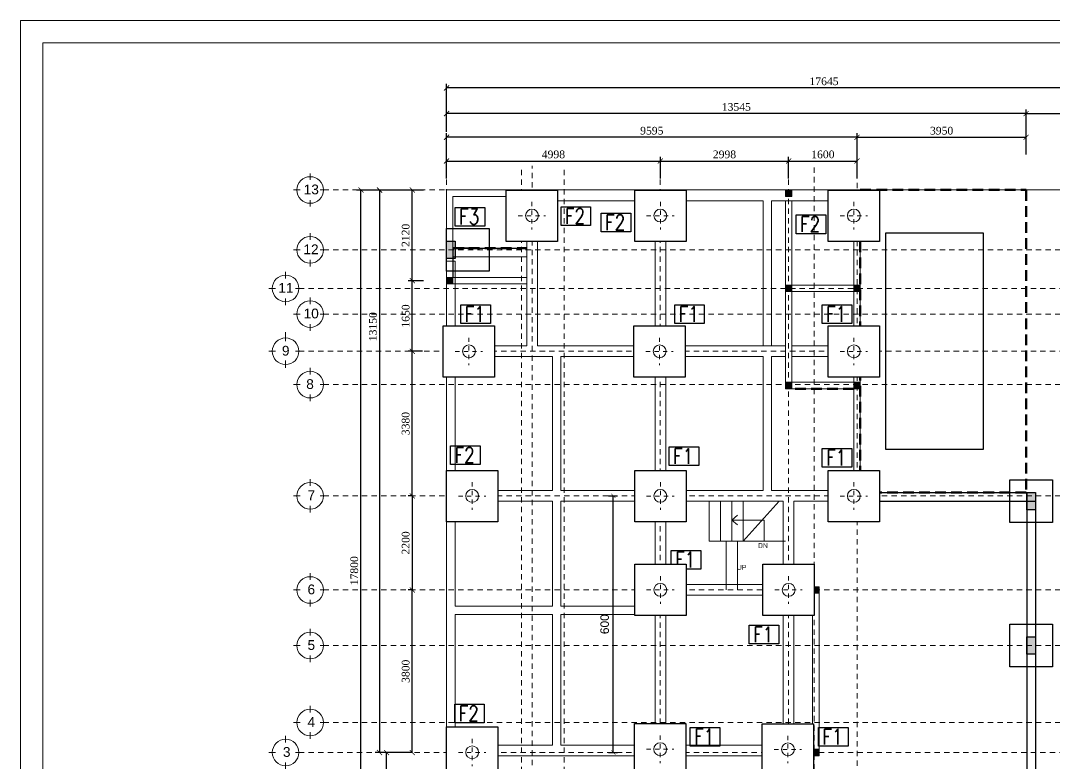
# Model space of a CAD drawing. Header units: millimetres. Extents: x -322387 to 1539330, y -108868 to 282714.
# Drawn here: x -322386.93 to -322362.78, y -108855.33 to -108837.97 of the extents above; entities that cross this region are included whole.
import ezdxf
from ezdxf.enums import TextEntityAlignment as Align

# ---------------------------------------------------------------- set-up
doc = ezdxf.new("R2010")
doc.units = ezdxf.units.MM
doc.header["$MEASUREMENT"] = 0
doc.set_wipeout_variables(frame=1)
for name, pattern in [('DASHED2', [0.375, 0.25, -0.125]), ('HIDDEN', [0.375, 0.25, -0.125]), ('HIDDEN2', [0.1875, 0.125, -0.0625]), ('SLD-Solid', [0])]:
    doc.linetypes.add(name, pattern=pattern)
for name, color, linetype, lineweight in [('09-Arsiran', 8, 'Continuous', 5), ('8', 8, 'Continuous', 5), ('AS', 8, 'HIDDEN2', 5), ('DIM', 1, 'Continuous', 5), ('DINDING', 1, 'Continuous', 20), ('DOOR OPENING', 4, 'SLD-Solid', 5), ('HATCH', 8, 'Continuous', 5), ('KOL', 5, 'Continuous', 18), ('LEGEND', 1, 'DASHED2', 50), ('XR-KOP A3_MOZART$0$KOP-A1$0$A-GRSKOP', 1, 'Continuous', 5)]:
    doc.layers.add(name, color=color, linetype=linetype, lineweight=lineweight)
for name, color, linetype in [('NOT AS', 9, 'Continuous'), ('PONDASI', 5, 'Continuous'), ('WALL', 255, 'Continuous')]:
    doc.layers.add(name, color=color, linetype=linetype)
doc.styles.add('0010-WKA13-TEXT', font='isocp.shx', dxfattribs={"height": 15})
doc.styles.add('Romans', font='romans.shx', dxfattribs={"width": 0.8})
doc.styles.get("Standard").update_dxf_attribs({"font": 'arial.ttf'})
doc.styles.add('style2', font='times.ttf', dxfattribs={"height": 0.18})
doc.dimstyles.new('100 baru', dxfattribs={"dimtxt": 0.2, "dimasz": 0.1, "dimexe": 0.1, "dimexo": 0.1, "dimgap": 0.1, "dimtad": 1, "dimtoh": 1, "dimdec": 0, "dimlfac": 100, "dimtxsty": 'Standard', "dimblk": 'ARCHTICK', "dimcen": 0.1, "dimclrd": 8, "dimclre": 8, "dimclrt": 2, "dimadec": 0, "dimazin": 0, "dimtfac": 1, "dimtdec": 0, "dimtix": 1, "dimtmove": 0, "dimatfit": 3, "dimldrblk": 'ARCHTICK', "dimfxl": 1.25, "dimlwd": -1, "dimlwe": -1, "dimarcsym": 0})
doc.dimstyles.new('ISO-25', dxfattribs={"dimtxt": 0.18, "dimasz": 0.12, "dimexe": 0.1, "dimexo": 0.1, "dimgap": 0.0625, "dimtad": 1, "dimtoh": 1, "dimdec": 0, "dimlfac": 1000, "dimtxsty": 'style2', "dimblk": 'ARCHTICK', "dimcen": 0.15, "dimclrd": 1, "dimclre": 1, "dimclrt": 4, "dimadec": 0, "dimazin": 0, "dimtfac": 1, "dimtdec": 0, "dimtmove": 0, "dimatfit": 3, "dimldrblk": 'OBLIQUE', "dimfxl": 1, "dimarcsym": 0})

# ---------------------------------------------------------------- blocks, each defined once
blk = doc.blocks.new('hsdh')
at = {"layer": 'XR-KOP A3_MOZART$0$KOP-A1$0$A-GRSKOP', "color": 0, "linetype": 'Continuous', "lineweight": 5}
blk.add_lwpolyline([(145480, 82601), (107945, 82601), (107945, 56197), (145480, 56197)], close=True, dxfattribs=at)
at = {"layer": 'XR-KOP A3_MOZART$0$KOP-A1$0$A-GRSKOP', "color": 5, "linetype": 'Continuous', "lineweight": 5}
blk.add_lwpolyline([(145017, 82138), (108409, 82138), (108409, 56660), (145017, 56660)], close=True, dxfattribs=at)
blk = doc.blocks.new('KOLOM PRAKTIS')
at = {"layer": 'HATCH'}
h = blk.add_hatch(color=256, dxfattribs=at)
h.dxf.hatch_style = 1
h.paths.add_polyline_path([(-75, 75), (-75, -75), (75, -75), (75, 75)])
at = {"layer": 'KOL'}
blk.add_lwpolyline([(-75, -75), (75, -75), (75, 75), (-75, 75)], close=True, dxfattribs=at)
blk = doc.blocks.new('_ArchTick')
at = {"color": 0, "linetype": 'ByBlock', "const_width": 0.15}
blk.add_lwpolyline([(-0.5, -0.5), (0.5, 0.5)], dxfattribs=at)
blk = doc.blocks.new('*D900')
at = {"layer": 'Defpoints', "color": 0, "transparency": 16777216}
for p in [(208.821, 169.55), (203.824, 169.038), (208.821, 169.038)]:
    blk.add_point(p, dxfattribs=at)
at = {"layer": 'DIM', "color": 1, "lineweight": -2, "transparency": 16777216}
for p, q in [((203.824, 169.138), (203.824, 169.65)), ((208.821, 169.138), (208.821, 169.65)), ((203.824, 169.55), (208.821, 169.55))]:
    blk.add_line(p, q, dxfattribs=at)
at = {"layer": 'DIM', "color": 1, "lineweight": -2, "transparency": 16777216, "xscale": 0.12, "yscale": 0.12, "zscale": 0.12, "rotation": 180}
blk.add_blockref('_ArchTick', (203.824, 169.55), dxfattribs=at)
at = {"layer": 'DIM', "color": 1, "lineweight": -2, "transparency": 16777216, "xscale": 0.12, "yscale": 0.12, "zscale": 0.12}
blk.add_blockref('_ArchTick', (208.821, 169.55), dxfattribs=at)
at = {"layer": 'DIM', "color": 4, "transparency": 16777216, "insert": (206.322, 169.704), "char_height": 0.18, "attachment_point": 5, "style": 'style2'}
blk.add_mtext('4998', dxfattribs=at)
blk = doc.blocks.new('_Oblique')
at = {"color": 0, "linetype": 'ByBlock', "lineweight": -2}
blk.add_line((-0.5, -0.5), (0.5, 0.5), dxfattribs=at)
blk = doc.blocks.new('*D901')
at = {"layer": 'Defpoints', "color": 0, "transparency": 16777216}
for p in [(211.819, 169.55), (208.821, 169.038), (211.819, 169.038)]:
    blk.add_point(p, dxfattribs=at)
at = {"layer": 'DIM', "color": 1, "lineweight": -2, "transparency": 16777216}
for p, q in [((208.821, 169.138), (208.821, 169.65)), ((211.819, 169.138), (211.819, 169.65)), ((208.821, 169.55), (211.819, 169.55))]:
    blk.add_line(p, q, dxfattribs=at)
at = {"layer": 'DIM', "color": 1, "lineweight": -2, "transparency": 16777216, "xscale": 0.12, "yscale": 0.12, "zscale": 0.12, "rotation": 180}
blk.add_blockref('_ArchTick', (208.821, 169.55), dxfattribs=at)
at = {"layer": 'DIM', "color": 1, "lineweight": -2, "transparency": 16777216, "xscale": 0.12, "yscale": 0.12, "zscale": 0.12}
blk.add_blockref('_ArchTick', (211.819, 169.55), dxfattribs=at)
at = {"layer": 'DIM', "color": 4, "transparency": 16777216, "insert": (210.32, 169.704), "char_height": 0.18, "attachment_point": 5, "style": 'style2'}
blk.add_mtext('2998', dxfattribs=at)
blk = doc.blocks.new('*D902')
at = {"layer": 'Defpoints', "color": 0, "transparency": 16777216}
for p in [(213.419, 169.55), (211.819, 169.038), (213.419, 169.038)]:
    blk.add_point(p, dxfattribs=at)
at = {"layer": 'DIM', "color": 1, "lineweight": -2, "transparency": 16777216}
for p, q in [((211.819, 169.138), (211.819, 169.65)), ((213.419, 169.138), (213.419, 169.65)), ((211.819, 169.55), (213.419, 169.55))]:
    blk.add_line(p, q, dxfattribs=at)
at = {"layer": 'DIM', "color": 1, "lineweight": -2, "transparency": 16777216, "xscale": 0.12, "yscale": 0.12, "zscale": 0.12, "rotation": 180}
blk.add_blockref('_ArchTick', (211.819, 169.55), dxfattribs=at)
at = {"layer": 'DIM', "color": 1, "lineweight": -2, "transparency": 16777216, "xscale": 0.12, "yscale": 0.12, "zscale": 0.12}
blk.add_blockref('_ArchTick', (213.419, 169.55), dxfattribs=at)
at = {"layer": 'DIM', "color": 4, "transparency": 16777216, "insert": (212.619, 169.704), "char_height": 0.18, "attachment_point": 5, "style": 'style2'}
blk.add_mtext('1600', dxfattribs=at)
blk = doc.blocks.new('*D903')
at = {"layer": 'Defpoints', "color": 0, "transparency": 16777216}
for p in [(217.369, 170.104), (213.419, 169.605), (217.369, 169.605)]:
    blk.add_point(p, dxfattribs=at)
at = {"layer": 'DIM', "color": 1, "lineweight": -2, "transparency": 16777216}
for p, q in [((213.419, 169.705), (213.419, 170.204)), ((213.419, 170.104), (217.369, 170.104)), ((217.369, 169.705), (217.369, 170.204))]:
    blk.add_line(p, q, dxfattribs=at)
at = {"layer": 'DIM', "color": 1, "lineweight": -2, "transparency": 16777216, "xscale": 0.12, "yscale": 0.12, "zscale": 0.12, "rotation": 180}
blk.add_blockref('_ArchTick', (213.419, 170.104), dxfattribs=at)
at = {"layer": 'DIM', "color": 1, "lineweight": -2, "transparency": 16777216, "xscale": 0.12, "yscale": 0.12, "zscale": 0.12}
blk.add_blockref('_ArchTick', (217.369, 170.104), dxfattribs=at)
at = {"layer": 'DIM', "color": 4, "transparency": 16777216, "insert": (215.394, 170.258), "char_height": 0.18, "attachment_point": 5, "style": 'style2'}
blk.add_mtext('3950', dxfattribs=at)
blk = doc.blocks.new('*D904')
at = {"layer": 'Defpoints', "color": 0, "transparency": 16777216}
for p in [(203.824, 170.104), (203.824, 169.55), (213.419, 169.55)]:
    blk.add_point(p, dxfattribs=at)
at = {"layer": 'DIM', "color": 1, "lineweight": -2, "transparency": 16777216}
for p, q in [((203.824, 169.65), (203.824, 170.204)), ((213.419, 170.104), (203.824, 170.104)), ((213.419, 169.65), (213.419, 170.204))]:
    blk.add_line(p, q, dxfattribs=at)
at = {"layer": 'DIM', "color": 1, "lineweight": -2, "transparency": 16777216, "xscale": 0.12, "yscale": 0.12, "zscale": 0.12, "rotation": 180}
blk.add_blockref('_ArchTick', (203.824, 170.104), dxfattribs=at)
at = {"layer": 'DIM', "color": 1, "lineweight": -2, "transparency": 16777216, "xscale": 0.12, "yscale": 0.12, "zscale": 0.12}
blk.add_blockref('_ArchTick', (213.419, 170.104), dxfattribs=at)
at = {"layer": 'DIM', "color": 4, "transparency": 16777216, "insert": (208.621, 170.258), "char_height": 0.18, "attachment_point": 5, "style": 'style2'}
blk.add_mtext('9595', dxfattribs=at)
blk = doc.blocks.new('*D905')
at = {"layer": 'Defpoints', "color": 0, "transparency": 16777216}
for p in [(203.824, 170.658), (203.824, 170.13), (217.369, 170.13)]:
    blk.add_point(p, dxfattribs=at)
at = {"layer": 'DIM', "color": 1, "lineweight": -2, "transparency": 16777216}
for p, q in [((203.824, 170.23), (203.824, 170.758)), ((217.369, 170.658), (203.824, 170.658)), ((217.369, 170.23), (217.369, 170.758))]:
    blk.add_line(p, q, dxfattribs=at)
at = {"layer": 'DIM', "color": 1, "lineweight": -2, "transparency": 16777216, "xscale": 0.12, "yscale": 0.12, "zscale": 0.12, "rotation": 180}
blk.add_blockref('_ArchTick', (203.824, 170.658), dxfattribs=at)
at = {"layer": 'DIM', "color": 1, "lineweight": -2, "transparency": 16777216, "xscale": 0.12, "yscale": 0.12, "zscale": 0.12}
blk.add_blockref('_ArchTick', (217.369, 170.658), dxfattribs=at)
at = {"layer": 'DIM', "color": 4, "transparency": 16777216, "insert": (210.596, 170.812), "char_height": 0.18, "attachment_point": 5, "style": 'style2'}
blk.add_mtext('13545', dxfattribs=at)
blk = doc.blocks.new('*D916')
at = {"layer": 'Defpoints', "color": 0, "transparency": 16777216}
for p in [(202.424, 155.722), (202.524, 155.722), (202.503, 151.072)]:
    blk.add_point(p, dxfattribs=at)
at = {"layer": 'DIM', "color": 1, "lineweight": -2, "transparency": 16777216}
for p, q in [((202.424, 155.722), (202.324, 155.722)), ((202.424, 151.072), (202.424, 155.722)), ((202.403, 151.072), (202.324, 151.072))]:
    blk.add_line(p, q, dxfattribs=at)
at = {"layer": 'DIM', "color": 1, "lineweight": -2, "transparency": 16777216, "xscale": 0.12, "yscale": 0.12, "zscale": 0.12}
for p, rotation in [((202.424, 155.722), 90), ((202.424, 151.072), 270)]:
    blk.add_blockref('_ArchTick', p, dxfattribs=dict(at, rotation=rotation))
at = {"layer": 'DIM', "color": 4, "transparency": 16777216, "insert": (202.27, 153.397), "char_height": 0.18, "attachment_point": 5, "rotation": 90, "style": 'style2'}
blk.add_mtext('4650', dxfattribs=at)
blk = doc.blocks.new('*D917')
at = {"layer": 'Defpoints', "color": 0, "transparency": 16777216}
for p in [(203.024, 159.522), (203.124, 159.522), (203.124, 155.722)]:
    blk.add_point(p, dxfattribs=at)
at = {"layer": 'DIM', "color": 1, "lineweight": -2, "transparency": 16777216}
for p, q in [((203.024, 159.522), (202.924, 159.522)), ((203.024, 155.722), (203.024, 159.522)), ((203.024, 155.722), (202.924, 155.722))]:
    blk.add_line(p, q, dxfattribs=at)
at = {"layer": 'DIM', "color": 1, "lineweight": -2, "transparency": 16777216, "xscale": 0.12, "yscale": 0.12, "zscale": 0.12}
for p, rotation in [((203.024, 159.522), 90), ((203.024, 155.722), 270)]:
    blk.add_blockref('_ArchTick', p, dxfattribs=dict(at, rotation=rotation))
at = {"layer": 'DIM', "color": 4, "transparency": 16777216, "insert": (202.87, 157.622), "char_height": 0.18, "attachment_point": 5, "rotation": 90, "style": 'style2'}
blk.add_mtext('3800', dxfattribs=at)
blk = doc.blocks.new('*D918')
at = {"layer": 'Defpoints', "color": 0, "transparency": 16777216}
for p in [(203.024, 165.102), (203.362, 165.102), (203.124, 161.722)]:
    blk.add_point(p, dxfattribs=at)
at = {"layer": 'DIM', "color": 1, "lineweight": -2, "transparency": 16777216}
for p, q in [((203.262, 165.102), (202.924, 165.102)), ((203.024, 161.722), (203.024, 165.102)), ((203.024, 161.722), (202.924, 161.722))]:
    blk.add_line(p, q, dxfattribs=at)
at = {"layer": 'DIM', "color": 1, "lineweight": -2, "transparency": 16777216, "xscale": 0.12, "yscale": 0.12, "zscale": 0.12}
for p, rotation in [((203.024, 165.102), 90), ((203.024, 161.722), 270)]:
    blk.add_blockref('_ArchTick', p, dxfattribs=dict(at, rotation=rotation))
at = {"layer": 'DIM', "color": 4, "transparency": 16777216, "insert": (202.869, 163.412), "char_height": 0.18, "attachment_point": 5, "rotation": 90, "style": 'style2'}
blk.add_mtext('3380', dxfattribs=at)
blk = doc.blocks.new('*D919')
at = {"layer": 'Defpoints', "color": 0, "transparency": 16777216}
for p in [(203.024, 166.752), (203.389, 166.752), (203.362, 165.102)]:
    blk.add_point(p, dxfattribs=at)
at = {"layer": 'DIM', "color": 1, "lineweight": -2, "transparency": 16777216}
for p, q in [((203.289, 166.752), (202.924, 166.752)), ((203.024, 165.102), (203.024, 166.752)), ((203.262, 165.102), (202.924, 165.102))]:
    blk.add_line(p, q, dxfattribs=at)
at = {"layer": 'DIM', "color": 1, "lineweight": -2, "transparency": 16777216, "xscale": 0.12, "yscale": 0.12, "zscale": 0.12}
for p, rotation in [((203.024, 166.752), 90), ((203.024, 165.102), 270)]:
    blk.add_blockref('_ArchTick', p, dxfattribs=dict(at, rotation=rotation))
at = {"layer": 'DIM', "color": 4, "transparency": 16777216, "insert": (202.87, 165.927), "char_height": 0.18, "attachment_point": 5, "rotation": 90, "style": 'style2'}
blk.add_mtext('1650', dxfattribs=at)
blk = doc.blocks.new('*D920')
at = {"layer": 'Defpoints', "color": 0, "transparency": 16777216}
for p in [(203.024, 168.872), (203.389, 168.872), (203.124, 166.752)]:
    blk.add_point(p, dxfattribs=at)
at = {"layer": 'DIM', "color": 1, "lineweight": -2, "transparency": 16777216}
for p, q in [((203.289, 168.872), (202.924, 168.872)), ((203.024, 166.752), (203.024, 168.872)), ((203.024, 166.752), (202.924, 166.752))]:
    blk.add_line(p, q, dxfattribs=at)
at = {"layer": 'DIM', "color": 1, "lineweight": -2, "transparency": 16777216, "xscale": 0.12, "yscale": 0.12, "zscale": 0.12}
for p, rotation in [((203.024, 168.872), 90), ((203.024, 166.752), 270)]:
    blk.add_blockref('_ArchTick', p, dxfattribs=dict(at, rotation=rotation))
at = {"layer": 'DIM', "color": 4, "transparency": 16777216, "insert": (202.87, 167.812), "char_height": 0.18, "attachment_point": 5, "rotation": 90, "style": 'style2'}
blk.add_mtext('2120', dxfattribs=at)
blk = doc.blocks.new('*D921')
at = {"layer": 'Defpoints', "color": 0, "transparency": 16777216}
for p in [(203.024, 168.872), (202.259, 155.722), (203.024, 155.722)]:
    blk.add_point(p, dxfattribs=at)
at = {"layer": 'DIM', "color": 1, "lineweight": -2, "transparency": 16777216}
for p, q in [((202.924, 168.872), (202.159, 168.872)), ((202.259, 168.872), (202.259, 155.722)), ((202.924, 155.722), (202.159, 155.722))]:
    blk.add_line(p, q, dxfattribs=at)
at = {"layer": 'DIM', "color": 1, "lineweight": -2, "transparency": 16777216, "xscale": 0.12, "yscale": 0.12, "zscale": 0.12}
for p, rotation in [((202.259, 168.872), 90), ((202.259, 155.722), 270)]:
    blk.add_blockref('_ArchTick', p, dxfattribs=dict(at, rotation=rotation))
at = {"layer": 'DIM', "color": 4, "transparency": 16777216, "insert": (202.105, 165.677), "char_height": 0.18, "attachment_point": 5, "rotation": 90, "style": 'style2'}
blk.add_mtext('13150', dxfattribs=at)
blk = doc.blocks.new('*D922')
at = {"layer": 'Defpoints', "color": 0, "transparency": 16777216}
for p in [(201.824, 168.872), (202.424, 168.872), (202.424, 151.072)]:
    blk.add_point(p, dxfattribs=at)
at = {"layer": 'DIM', "color": 1, "lineweight": -2, "transparency": 16777216}
for p, q in [((202.324, 168.872), (201.724, 168.872)), ((201.824, 151.072), (201.824, 168.872)), ((202.324, 151.072), (201.724, 151.072))]:
    blk.add_line(p, q, dxfattribs=at)
at = {"layer": 'DIM', "color": 1, "lineweight": -2, "transparency": 16777216, "xscale": 0.12, "yscale": 0.12, "zscale": 0.12}
for p, rotation in [((201.824, 168.872), 90), ((201.824, 151.072), 270)]:
    blk.add_blockref('_ArchTick', p, dxfattribs=dict(at, rotation=rotation))
at = {"layer": 'DIM', "color": 4, "transparency": 16777216, "insert": (201.669, 159.972), "char_height": 0.18, "attachment_point": 5, "rotation": 90, "style": 'style2'}
blk.add_mtext('17800', dxfattribs=at)
blk = doc.blocks.new('*D932')
at = {"layer": 'Defpoints', "color": 0, "transparency": 16777216}
for p in [(221.469, 170.658), (217.369, 169.605), (221.469, 169.605)]:
    blk.add_point(p, dxfattribs=at)
at = {"layer": 'DIM', "color": 1, "lineweight": -2, "transparency": 16777216}
for p, q in [((217.369, 169.705), (217.369, 170.758)), ((217.369, 170.658), (221.469, 170.658)), ((221.469, 169.705), (221.469, 170.758))]:
    blk.add_line(p, q, dxfattribs=at)
at = {"layer": 'DIM', "color": 1, "lineweight": -2, "transparency": 16777216, "xscale": 0.12, "yscale": 0.12, "zscale": 0.12, "rotation": 180}
blk.add_blockref('_ArchTick', (217.369, 170.658), dxfattribs=at)
at = {"layer": 'DIM', "color": 1, "lineweight": -2, "transparency": 16777216, "xscale": 0.12, "yscale": 0.12, "zscale": 0.12}
blk.add_blockref('_ArchTick', (221.469, 170.658), dxfattribs=at)
at = {"layer": 'DIM', "color": 4, "transparency": 16777216, "insert": (219.419, 170.812), "char_height": 0.18, "attachment_point": 5, "style": 'style2'}
blk.add_mtext('4100', dxfattribs=at)
blk = doc.blocks.new('*D933')
at = {"layer": 'Defpoints', "color": 0, "transparency": 16777216}
for p in [(203.824, 171.258), (203.824, 170.658), (221.469, 170.658)]:
    blk.add_point(p, dxfattribs=at)
at = {"layer": 'DIM', "color": 1, "lineweight": -2, "transparency": 16777216}
for p, q in [((203.824, 170.758), (203.824, 171.358)), ((221.469, 170.758), (221.469, 171.358)), ((221.469, 171.258), (203.824, 171.258))]:
    blk.add_line(p, q, dxfattribs=at)
at = {"layer": 'DIM', "color": 1, "lineweight": -2, "transparency": 16777216, "xscale": 0.12, "yscale": 0.12, "zscale": 0.12, "rotation": 180}
blk.add_blockref('_ArchTick', (203.824, 171.258), dxfattribs=at)
at = {"layer": 'DIM', "color": 1, "lineweight": -2, "transparency": 16777216, "xscale": 0.12, "yscale": 0.12, "zscale": 0.12}
blk.add_blockref('_ArchTick', (221.469, 171.258), dxfattribs=at)
at = {"layer": 'DIM', "color": 4, "transparency": 16777216, "insert": (212.646, 171.412), "char_height": 0.18, "attachment_point": 5, "style": 'style2'}
blk.add_mtext('17645', dxfattribs=at)
blk = doc.blocks.new('*D899')
at = {"layer": 'Defpoints', "color": 0, "transparency": 16777216}
for p in [(203.124, 161.722), (203.024, 159.522), (203.124, 159.522)]:
    blk.add_point(p, dxfattribs=at)
at = {"layer": 'DIM', "color": 1, "lineweight": -2, "transparency": 16777216}
for p, q in [((203.024, 161.722), (202.924, 161.722)), ((203.024, 161.722), (203.024, 159.522)), ((203.024, 159.522), (202.924, 159.522))]:
    blk.add_line(p, q, dxfattribs=at)
at = {"layer": 'DIM', "color": 1, "lineweight": -2, "transparency": 16777216, "xscale": 0.12, "yscale": 0.12, "zscale": 0.12}
for p, rotation in [((203.024, 161.722), 90), ((203.024, 159.522), 270)]:
    blk.add_blockref('_ArchTick', p, dxfattribs=dict(at, rotation=rotation))
at = {"layer": 'DIM', "color": 4, "transparency": 16777216, "insert": (202.87, 160.622), "char_height": 0.18, "attachment_point": 5, "rotation": 90, "style": 'style2'}
blk.add_mtext('2200', dxfattribs=at)
blk = doc.blocks.new('as1')
at = {"layer": '09-Arsiran'}
for p, q in [((136.702, 169.017), (136.702, 168.862)), ((136.312, 168.628), (136.468, 168.628)), ((136.935, 168.628), (137.091, 168.628)), ((136.702, 168.394), (136.702, 168.239)), ((136.702, 167.617), (136.702, 167.462)), ((136.312, 167.228), (136.468, 167.228)), ((136.935, 167.228), (137.091, 167.228)), ((136.702, 166.994), (136.702, 166.839)), ((136.128, 166.717), (136.128, 166.562)), ((135.739, 166.328), (135.895, 166.328)), ((136.362, 166.328), (136.517, 166.328)), ((136.128, 166.094), (136.128, 165.939)), ((136.702, 166.117), (136.702, 165.962)), ((136.312, 165.728), (136.468, 165.728)), ((136.935, 165.728), (137.091, 165.728)), ((136.702, 165.494), (136.702, 165.339)), ((136.128, 165.302), (136.128, 165.146)), ((136.128, 165.247), (136.128, 165.092)), ((135.739, 164.858), (135.895, 164.858)), ((136.362, 164.858), (136.517, 164.858)), ((136.128, 164.64), (136.128, 164.484)), ((136.128, 164.624), (136.128, 164.469)), ((136.702, 164.467), (136.702, 164.312)), ((136.312, 164.078), (136.468, 164.078)), ((136.935, 164.078), (137.091, 164.078)), ((136.702, 163.844), (136.702, 163.689)), ((136.702, 161.867), (136.702, 161.712)), ((136.312, 161.478), (136.468, 161.478)), ((136.935, 161.478), (137.091, 161.478)), ((136.702, 161.244), (136.702, 161.089)), ((136.702, 159.667), (136.702, 159.512)), ((136.312, 159.278), (136.468, 159.278)), ((136.935, 159.278), (137.091, 159.278)), ((136.702, 159.044), (136.702, 158.889)), ((136.702, 158.367), (136.702, 158.212)), ((136.312, 157.978), (136.468, 157.978)), ((136.935, 157.978), (137.091, 157.978)), ((136.702, 157.744), (136.702, 157.589)), ((136.702, 156.567), (136.702, 156.412)), ((136.312, 156.178), (136.468, 156.178)), ((136.935, 156.178), (137.091, 156.178)), ((136.128, 155.867), (136.128, 155.712)), ((136.702, 155.951), (136.702, 155.795)), ((135.739, 155.478), (135.895, 155.478)), ((136.362, 155.478), (136.517, 155.478)), ((136.128, 155.244), (136.128, 155.089))]:
    blk.add_line(p, q, dxfattribs=at)
for centre in [(136.702, 168.628), (136.702, 167.228), (136.128, 166.328), (136.702, 165.728), (136.128, 164.858), (136.702, 164.078), (136.702, 161.478), (136.702, 159.278), (136.702, 157.978), (136.702, 156.178), (136.128, 155.478)]:
    blk.add_circle(centre, 0.311, dxfattribs=at)
at = {"layer": 'AS'}
for p, q in [((139.888, 146.696), (139.888, 169.189)), ((141.638, 146.696), (141.638, 169.189)), ((141.888, 146.858), (141.888, 169.189)), ((142.638, 146.696), (142.638, 169.189)), ((144.883, 146.696), (144.883, 169.189)), ((147.883, 146.696), (147.883, 169.189)), ((148.483, 146.307), (148.483, 169.189)), ((149.483, 146.618), (149.483, 169.189)), ((137.013, 168.628), (158.579, 168.628)), ((139.873, 168.628), (158.579, 168.628)), ((137.013, 167.228), (158.579, 167.228)), ((136.44, 166.328), (158.579, 166.328)), ((137.013, 165.728), (158.579, 165.728)), ((136.44, 164.858), (158.579, 164.858)), ((137.013, 164.078), (158.579, 164.078)), ((137.013, 161.478), (158.579, 161.478)), ((137.013, 159.278), (158.579, 159.278)), ((137.013, 157.978), (158.579, 157.978)), ((137.013, 156.178), (158.579, 156.178)), ((136.44, 155.478), (158.579, 155.478))]:
    blk.add_line(p, q, dxfattribs=at)
at = {"layer": '09-Arsiran', "color": 2, "attachment_point": 1}
for s, insert, char_height in [('13', (136.551, 168.755), 0.2281), ('12', (136.545, 167.355), 0.2281), ('11', (135.958, 166.455), 0.2281), ('10', (136.549, 165.855), 0.2281), ('9', (136.042, 164.985), 0.228), ('8', (136.61, 164.205), 0.228), ('7', (136.64, 161.605), 0.228), ('6', (136.64, 159.405), 0.228), ('5', (136.64, 158.105), 0.228), ('4', (136.64, 156.305), 0.228), ('3', (136.066, 155.605), 0.228)]:
    blk.add_mtext_dynamic_manual_height_columns(s, width=0.05426, gutter_width=1.14, heights=[0], dxfattribs=dict(at, insert=insert, char_height=char_height))
blk = doc.blocks.new('*D964')
at = {"color": 8, "transparency": 16777216}
for p, q in [((-322373.192, -108849.078), (-322372.983, -108849.078)), ((-322373.083, -108855.078), (-322373.083, -108849.078)), ((-322373.192, -108855.078), (-322372.983, -108855.078))]:
    blk.add_line(p, q, dxfattribs=at)
at = {"layer": 'Defpoints', "color": 0, "transparency": 16777216}
for p in [(-322373.292, -108849.078), (-322373.083, -108849.078), (-322373.292, -108855.078)]:
    blk.add_point(p, dxfattribs=at)
at = {"color": 8, "transparency": 16777216, "xscale": 0.1, "yscale": 0.1, "zscale": 0.1}
for p, rotation in [((-322373.083, -108849.078), 90), ((-322373.083, -108855.078), 270)]:
    blk.add_blockref('_ArchTick', p, dxfattribs=dict(at, rotation=rotation))
at = {"color": 2, "transparency": 16777216, "insert": (-322373.285, -108852.078), "char_height": 0.2, "attachment_point": 5, "rotation": 90}
blk.add_mtext('600', dxfattribs=at)
blk = doc.blocks.new('NOT')
at = {"layer": 'NOT AS'}
blk.add_lwpolyline([(-1161.835, -2879.48), (-1161.145, -2879.48), (-1161.145, -2879.917), (-1161.835, -2879.917)], close=True, dxfattribs=at)
at = {"layer": 'DIM', "color": 0, "style": 'Romans', "width": 0.8}
blk.add_attdef('1', text='', height=0.36, dxfattribs=at).set_placement((-1161.507, -2879.697), align=Align.MIDDLE_CENTER)
blk = doc.blocks.new('F1')
blk.add_wipeout([(-1107.453, -2895.759), (-1106.253, -2895.759), (-1106.253, -2896.959), (-1107.453, -2896.959)]).dxf.layer = 'PONDASI'
at = {"layer": 'AS', "linetype": 'HIDDEN', "ltscale": 0.4}
for points in [[(-1106.853, -2896.039), (-1106.853, -2896.679)], [(-1107.173, -2896.359), (-1106.533, -2896.359)]]:
    blk.add_lwpolyline(points, dxfattribs=at)
at = {"layer": 'DINDING'}
blk.add_circle((-1106.853, -2896.356), 0.15, dxfattribs=at)
at = {"layer": 'PONDASI'}
blk.add_lwpolyline([(-1107.453, -2895.759), (-1106.253, -2895.759), (-1106.253, -2896.959), (-1107.453, -2896.959)], close=True, dxfattribs=at)
blk = doc.blocks.new('k4')
at = {"true_color": 0x636466}
h = blk.add_hatch(dxfattribs=at)
h.set_pattern_fill('ANGLE', color=251)
h.set_pattern_definition([(0, (0, 0), (0, 6.985), [5.08, -1.905]), (90, (0, 0), (-6.985, 4e-16), [5.08, -1.905])])
h.paths.add_polyline_path([(210.558, -20.392), (210.358, -20.392), (210.358, -20.792), (210.558, -20.792)])
h = blk.add_hatch(color=251, dxfattribs=at)
h.dxf.hatch_style = 1
h.paths.add_polyline_path([(210.558, -20.594), (210.358, -20.594), (210.358, -20.792), (210.558, -20.792)])
h.paths.add_polyline_path([(210.558, -20.392), (210.358, -20.392), (210.358, -20.594), (210.558, -20.594)])
for p, q in [((210.358, -20.392), (210.558, -20.392)), ((210.558, -20.392), (210.558, -20.792)), ((210.558, -20.792), (210.358, -20.792))]:
    blk.add_line(p, q)
blk.add_lwpolyline([(210.358, -20.392), (210.558, -20.392), (210.558, -20.792), (210.358, -20.792)], close=True)
blk = doc.blocks.new('eshes')
at = {"layer": 'DIM'}
for base, p1, p2, picture, middle in [((203.8237, 171.2581), (221.4687, 170.6581), (203.8237, 170.6581), '*D933', (212.6462, 171.4124)), ((203.8237, 170.6581), (217.3687, 170.1301), (203.8237, 170.1301), '*D905', (210.5962, 170.8121)), ((221.4687, 170.6581), (217.3687, 169.6049), (221.4687, 169.6049), '*D932', (219.4187, 170.8121)), ((203.8237, 170.1039), (213.4187, 169.5498), (203.8237, 169.5498), '*D904', (208.6212, 170.2583)), ((217.3687, 170.1041), (213.4187, 169.6049), (217.3687, 169.6049), '*D903', (215.3937, 170.2585)), ((208.821221, 169.549784), (203.823719, 169.038306), (208.821221, 169.038306), '*D900', (206.32247, 169.704101)), ((211.818720909, 169.5497844856), (208.8212209087, 169.038306122), (211.818720909, 169.038306122), '*D901', (210.3199709088, 169.7041013565)), ((213.4187, 169.5498), (211.8187, 169.0383), (213.4187, 169.0383), '*D902', (212.6187, 169.7038))]:
    dim = blk.add_linear_dim(base=base, p1=p1, p2=p2, dimstyle='ISO-25', dxfattribs=at)
    dim.commit()
    dim.dimension.update_dxf_attribs({"geometry": picture, "text_midpoint": middle})
for base, p1, p2, picture, middle in [((201.8237, 168.8724), (202.4237, 151.0724), (202.4237, 168.8724), '*D922', (201.6694, 159.9724)), ((203.0237, 168.8724), (203.1237, 166.7524), (203.3894, 168.8724), '*D920', (202.8697, 167.8124)), ((203.0237, 166.7524), (203.3623, 165.1024), (203.3894, 166.7524), '*D919', (202.8697, 165.9274)), ((203.0235, 165.1024), (203.1235, 161.7224), (203.3623, 165.1024), '*D918', (202.8695, 163.4124)), ((203.0237, 159.5224), (203.1235, 161.7224), (203.1237, 159.5224), '*D899', (202.8697, 160.6224)), ((203.0237, 159.5224), (203.1237, 155.7224), (203.1237, 159.5224), '*D917', (202.8697, 157.6224)), ((202.4237, 155.7224), (202.5034, 151.0724), (202.5237, 155.7224), '*D916', (202.2697, 153.3974))]:
    dim = blk.add_linear_dim(base=base, p1=p1, p2=p2, angle=90, dimstyle='ISO-25', dxfattribs=at)
    dim.commit()
    dim.dimension.update_dxf_attribs({"geometry": picture, "text_midpoint": middle})
dim = blk.add_linear_dim(base=(202.2595, 155.7224), p1=(203.0237, 168.8724), p2=(203.0237, 155.7224), angle=90, dimstyle='ISO-25', dxfattribs=at)
dim.commit()
dim.dimension.update_dxf_attribs({"geometry": '*D921', "text_midpoint": (202.2595, 165.6774), "dimtype": 128})

msp = doc.modelspace()

# ---------------------------------------------------------------- linework, layer by layer
for p, q in [((-322376.2315, -108843.2883), (-322376.834, -108843.2883)), ((-322376.834, -108843.2883), (-322376.8315, -108843.9733)), ((-322376.819, -108843.2883), (-322375.1065, -108843.2883)), ((-322367.3115, -108849.0033), (-322363.219, -108849.0033)), ((-322367.3115, -108849.2033), (-322363.219, -108849.2033)), ((-322363.419, -108849.0033), (-322363.419, -108859.9283)), ((-322363.219, -108849.0033), (-322363.219, -108859.9283)), ((-322369.0865, -108855.1533), (-322369.0865, -108859.7283)), ((-322368.8865, -108855.1533), (-322368.8865, -108859.7283))]:
    msp.add_line(p, q)
msp.add_lwpolyline([(-322366.7115, -108842.9283), (-322364.4415, -108842.9283), (-322364.4415, -108847.9983), (-322366.7115, -108847.9983)], close=True)
at = {"layer": '8', "transparency": 33554687}
for p, q in [((-322375.0565, -108841.9283), (-322376.9815, -108841.9283)), ((-322376.9815, -108843.2883), (-322376.9815, -108841.9283)), ((-322374.834, -108841.9283), (-322372.1565, -108841.9283)), ((-322369.134, -108841.9283), (-322371.8115, -108841.9283)), ((-322367.3115, -108841.9283), (-322361.4415, -108841.9283)), ((-322375.0565, -108842.0783), (-322376.8315, -108842.0783)), ((-322376.8315, -108843.2883), (-322376.8315, -108842.0783)), ((-322367.3115, -108845.6483), (-322367.3115, -108849.0033)), ((-322367.3115, -108848.9983), (-322363.4415, -108848.9983))]:
    msp.add_line(p, q, dxfattribs=at)
at = {"layer": '8', "linetype": 'Continuous', "transparency": 33554687}
for p, q in [((-322370.8427, -108850.1383), (-322370.8427, -108849.2033)), ((-322370.579, -108850.1383), (-322370.579, -108849.2033)), ((-322370.3152, -108850.1383), (-322370.3152, -108849.2033)), ((-322370.0515, -108849.2033), (-322370.0515, -108850.1383)), ((-322370.0515, -108850.1383), (-322369.2109, -108849.2033)), ((-322370.3152, -108849.6433), (-322370.1847, -108849.5327)), ((-322370.3152, -108849.6433), (-322369.5553, -108849.6433)), ((-322370.3152, -108849.6433), (-322370.1847, -108849.7538)), ((-322369.5553, -108850.1383), (-322369.5553, -108849.6433)), ((-322369.0615, -108850.1383), (-322370.8427, -108850.1383)), ((-322370.4427, -108851.2783), (-322370.4427, -108850.1383)), ((-322370.179, -108851.2783), (-322370.179, -108850.1383)), ((-322370.0515, -108850.1383), (-322369.0615, -108850.1383)), ((-322369.1615, -108851.3533), (-322368.9115, -108851.2033))]:
    msp.add_line(p, q, dxfattribs=at)
at = {"layer": 'DINDING'}
for p, q in [((-322375.1065, -108845.5733), (-322375.1065, -108842.0783)), ((-322374.8565, -108845.5733), (-322374.8565, -108842.0783)), ((-322372.109, -108848.9283), (-322372.109, -108842.2283)), ((-322371.859, -108848.9283), (-322371.859, -108842.2283)), ((-322369.5852, -108845.5733), (-322369.5852, -108842.1783)), ((-322369.3852, -108845.5733), (-322369.3852, -108842.1783)), ((-322376.819, -108843.4883), (-322375.1065, -108843.4883)), ((-322375.1065, -108845.5733), (-322376.7815, -108845.5733)), ((-322372.109, -108845.5733), (-322374.8565, -108845.5733)), ((-322369.0615, -108845.5733), (-322371.859, -108845.5733)), ((-322367.6115, -108845.5733), (-322368.9115, -108845.5733)), ((-322374.5077, -108845.8233), (-322376.7815, -108845.8233)), ((-322374.5077, -108848.9533), (-322374.5077, -108845.8233)), ((-322374.3077, -108848.9533), (-322374.3077, -108845.8233)), ((-322369.5852, -108845.8233), (-322374.3077, -108845.8233)), ((-322369.5852, -108848.9533), (-322369.5852, -108845.8233)), ((-322369.0615, -108845.8233), (-322369.3852, -108845.8233)), ((-322369.3852, -108848.9533), (-322369.3852, -108845.8233)), ((-322367.6115, -108845.8233), (-322368.9115, -108845.8233)), ((-322374.5077, -108848.9533), (-322376.6815, -108848.9533)), ((-322372.234, -108848.9533), (-322374.3077, -108848.9533)), ((-322369.5852, -108848.9533), (-322371.734, -108848.9533)), ((-322367.6115, -108848.9533), (-322369.3852, -108848.9533)), ((-322374.5077, -108849.2033), (-322376.6815, -108849.2033)), ((-322374.5077, -108851.6533), (-322374.5077, -108849.2033)), ((-322372.234, -108849.2033), (-322374.3077, -108849.2033)), ((-322374.3077, -108851.6533), (-322374.3077, -108849.2033)), ((-322372.109, -108851.2083), (-322372.109, -108849.2283)), ((-322371.859, -108851.2083), (-322371.859, -108849.2283)), ((-322369.1115, -108849.2033), (-322371.734, -108849.2033)), ((-322367.6115, -108849.2033), (-322368.8615, -108849.2033)), ((-322369.1365, -108851.1533), (-322371.834, -108851.1533)), ((-322369.1365, -108851.4033), (-322371.834, -108851.4033)), ((-322376.7815, -108851.6533), (-322374.5077, -108851.6533)), ((-322374.3077, -108851.6533), (-322372.109, -108851.6533)), ((-322372.109, -108851.6533), (-322372.109, -108851.5283)), ((-322371.859, -108854.8283), (-322371.859, -108851.5283)), ((-322376.7815, -108851.8533), (-322374.5077, -108851.8533)), ((-322374.5077, -108854.9033), (-322374.5077, -108851.8533)), ((-322374.3077, -108854.9033), (-322374.3077, -108851.8533)), ((-322374.3077, -108851.8533), (-322372.109, -108851.8533)), ((-322372.109, -108854.8283), (-322372.109, -108851.8533))]:
    msp.add_line(p, q, dxfattribs=at)
for points in [[(-322369.3852, -108842.1783), (-322367.3115, -108842.1783), (-322367.3115, -108841.9283), (-322375.0565, -108841.9283), (-322375.0565, -108842.1783), (-322369.5852, -108842.1783)], [(-322369.0615, -108842.0783), (-322368.9115, -108842.0783)], [(-322369.0615, -108845.8233), (-322369.0615, -108842.1783)], [(-322368.9115, -108842.1783), (-322368.9115, -108845.8233)], [(-322367.4615, -108848.8283), (-322367.4615, -108842.0783), (-322367.3115, -108842.0783), (-322367.3115, -108849.0033), (-322367.4615, -108849.0033)], [(-322376.7815, -108855.3283), (-322376.7815, -108856.0483), (-322376.9815, -108856.0483), (-322376.9815, -108843.5883), (-322376.7815, -108843.5883), (-322376.7815, -108851.6533)], [(-322375.1065, -108843.9733), (-322376.9815, -108843.9733), (-322376.9815, -108844.1233), (-322375.1065, -108844.1233)], [(-322368.9115, -108845.8233), (-322368.9115, -108846.4233), (-322369.0615, -108846.4233), (-322369.0615, -108845.8233)], [(-322368.8615, -108849.2033), (-322368.8615, -108855.0683), (-322369.1115, -108855.0683), (-322369.1115, -108849.2033)], [(-322376.7815, -108851.8533), (-322376.7815, -108854.8283)], [(-322376.9665, -108854.9533), (-322376.9815, -108854.9533), (-322376.9815, -108855.2033), (-322376.9665, -108855.2033)], [(-322376.6815, -108855.1533), (-322369.1365, -108855.1533), (-322369.1365, -108854.9033), (-322374.3077, -108854.9033)], [(-322374.5077, -108854.9033), (-322376.6815, -108854.9033)]]:
    msp.add_lwpolyline(points, dxfattribs=at)
for points in [[(-322368.9115, -108844.3033), (-322367.4615, -108844.3033), (-322367.4615, -108844.1533), (-322368.9115, -108844.1533)], [(-322368.9115, -108846.5733), (-322367.3115, -108846.5733), (-322367.3115, -108846.4233), (-322368.9115, -108846.4233)], [(-322369.1115, -108851.3533), (-322368.4265, -108851.3533), (-322368.4265, -108851.2033), (-322369.1115, -108851.2033)], [(-322368.2765, -108851.3533), (-322368.2765, -108855.0033), (-322368.4265, -108855.0033), (-322368.4265, -108851.3533)], [(-322368.8615, -108855.1533), (-322368.4265, -108855.1533), (-322368.4265, -108855.0033), (-322368.8615, -108855.0033)]]:
    msp.add_lwpolyline(points, close=True, dxfattribs=at)
at = {"layer": 'DOOR OPENING', "linetype": 'Continuous'}
msp.add_line((-322368.8765, -108855.1533), (-322368.8764, -108855.1533), dxfattribs=at)
at = {"layer": 'LEGEND'}
for p, q in [((-322376.834, -108843.2883), (-322375.1065, -108843.2883)), ((-322376.819, -108843.2883), (-322376.2315, -108843.2883)), ((-322367.4615, -108846.5733), (-322368.879, -108846.5733))]:
    msp.add_line(p, q, dxfattribs=at)
msp.add_lwpolyline([(-322367.3115, -108841.9283), (-322363.4365, -108841.9283), (-322363.4365, -108849.0033), (-322367.3115, -108849.0033)], close=True, dxfattribs=at)
at = {"layer": 'PONDASI'}
for points in [[(-322376.9815, -108842.8283), (-322375.9815, -108842.8283), (-322375.9815, -108843.8283), (-322376.9815, -108843.8283)], [(-322363.819, -108848.7033), (-322362.819, -108848.7033), (-322362.819, -108849.7033), (-322363.819, -108849.7033)], [(-322363.819, -108852.0764), (-322362.819, -108852.0764), (-322362.819, -108853.0764), (-322363.819, -108853.0764)]]:
    msp.add_lwpolyline(points, close=True, dxfattribs=at)

# ---------------------------------------------------------------- block references
for name, p in [('eshes', (-322580.8052, -109010.8007)), ('as1', (-322516.8697, -109010.5562)), ('k4', (-322587.3396, -108822.7358)), ('k4', (-322573.7771, -108828.6108)), ('k4', (-322573.7771, -108831.9839))]:
    msp.add_blockref(name, p)
at = {"layer": 'LEGEND', "xscale": 0.00111896417510141, "yscale": 0.00111896417510141, "zscale": 0.00111896417510141}
msp.add_blockref('hsdh', (-322507.7199, -108930.3974), dxfattribs=at)
at = {"layer": 'PONDASI'}
ref = msp.add_blockref('NOT', (-321214.943, -105962.8549), dxfattribs=at)
ref.add_attrib('1', 'F3', dxfattribs={"layer": 'DIM', "color": 7, "height": 0.36, "style": 'Romans', "width": 0.8}).set_placement((-322376.4501, -108842.5521), align=Align.MIDDLE_CENTER)
ref = msp.add_blockref('NOT', (-321212.4708, -105962.8401), dxfattribs=at)
ref.add_attrib('1', 'F2', dxfattribs={"layer": 'DIM', "color": 7, "height": 0.36, "style": 'Romans', "width": 0.8}).set_placement((-322373.9779, -108842.5373), align=Align.MIDDLE_CENTER)
ref = msp.add_blockref('NOT', (-321211.5311, -105962.992), dxfattribs=at)
ref.add_attrib('1', 'F2', dxfattribs={"layer": 'DIM', "color": 7, "height": 0.36, "style": 'Romans', "width": 0.8}).set_placement((-322373.0383, -108842.6892), align=Align.MIDDLE_CENTER)
ref = msp.add_blockref('NOT', (-321206.9756, -105963.0324), dxfattribs=at)
ref.add_attrib('1', 'F2', dxfattribs={"layer": 'DIM', "color": 7, "height": 0.36, "style": 'Romans', "width": 0.8}).set_placement((-322368.4828, -108842.7296), align=Align.MIDDLE_CENTER)
ref = msp.add_blockref('NOT', (-321214.812, -105965.1311), dxfattribs=at)
ref.add_attrib('1', 'F1', dxfattribs={"layer": 'DIM', "color": 7, "height": 0.36, "style": 'Romans', "width": 0.8}).set_placement((-322376.3192, -108844.8283), align=Align.MIDDLE_CENTER)
ref = msp.add_blockref('NOT', (-321209.8116, -105965.1311), dxfattribs=at)
ref.add_attrib('1', 'F1', dxfattribs={"layer": 'DIM', "color": 7, "height": 0.36, "style": 'Romans', "width": 0.8}).set_placement((-322371.3188, -108844.8283), align=Align.MIDDLE_CENTER)
ref = msp.add_blockref('NOT', (-321206.367, -105965.1311), dxfattribs=at)
ref.add_attrib('1', 'F1', dxfattribs={"layer": 'DIM', "color": 7, "height": 0.36, "style": 'Romans', "width": 0.8}).set_placement((-322367.8742, -108844.8283), align=Align.MIDDLE_CENTER)
ref = msp.add_blockref('NOT', (-321215.0505, -105968.4304), dxfattribs=at)
ref.add_attrib('1', 'F2', dxfattribs={"layer": 'DIM', "color": 7, "height": 0.36, "style": 'Romans', "width": 0.8}).set_placement((-322376.5577, -108848.1276), align=Align.MIDDLE_CENTER)
ref = msp.add_blockref('NOT', (-321209.9418, -105968.4552), dxfattribs=at)
ref.add_attrib('1', 'F1', dxfattribs={"layer": 'DIM', "color": 7, "height": 0.36, "style": 'Romans', "width": 0.8}).set_placement((-322371.449, -108848.1523), align=Align.MIDDLE_CENTER)
ref = msp.add_blockref('NOT', (-321206.3654, -105968.488), dxfattribs=at)
ref.add_attrib('1', 'F1', dxfattribs={"layer": 'DIM', "color": 7, "height": 0.36, "style": 'Romans', "width": 0.8}).set_placement((-322367.8725, -108848.1852), align=Align.MIDDLE_CENTER)
ref = msp.add_blockref('NOT', (-321209.8942, -105970.873), dxfattribs=at)
ref.add_attrib('1', 'F1', dxfattribs={"layer": 'DIM', "color": 7, "height": 0.36, "style": 'Romans', "width": 0.8}).set_placement((-322371.4014, -108850.5702), align=Align.MIDDLE_CENTER)
ref = msp.add_blockref('NOT', (-321208.0719, -105972.6235), dxfattribs=at)
ref.add_attrib('1', 'F1', dxfattribs={"layer": 'DIM', "color": 7, "height": 0.36, "style": 'Romans', "width": 0.8}).set_placement((-322369.5791, -108852.3207), align=Align.MIDDLE_CENTER)
ref = msp.add_blockref('NOT', (-321214.9537, -105974.4681), dxfattribs=at)
ref.add_attrib('1', 'F2', dxfattribs={"layer": 'DIM', "color": 7, "height": 0.36, "style": 'Romans', "width": 0.8}).set_placement((-322376.4608, -108854.1653), align=Align.MIDDLE_CENTER)
ref = msp.add_blockref('NOT', (-321209.4486, -105975.0103), dxfattribs=at)
ref.add_attrib('1', 'F1', dxfattribs={"layer": 'DIM', "color": 7, "height": 0.36, "style": 'Romans', "width": 0.8}).set_placement((-322370.9558, -108854.7075), align=Align.MIDDLE_CENTER)
ref = msp.add_blockref('NOT', (-321206.4527, -105975.0111), dxfattribs=at)
ref.add_attrib('1', 'F1', dxfattribs={"layer": 'DIM', "color": 7, "height": 0.36, "style": 'Romans', "width": 0.8}).set_placement((-322367.9598, -108854.7083), align=Align.MIDDLE_CENTER)
at = {"layer": 'WALL', "transparency": 33554687, "xscale": 0.001, "yscale": 0.001, "zscale": 0.001}
for p in [(-322374.9815, -108842.0033), (-322371.984, -108842.0033), (-322368.9865, -108842.0033), (-322367.3865, -108842.0033), (-322376.9065, -108844.0483), (-322368.9865, -108844.2283), (-322367.3865, -108844.2283), (-322376.9065, -108845.6983), (-322368.9865, -108846.4983), (-322367.3865, -108846.4983), (-322371.984, -108849.0783), (-322371.984, -108851.2783), (-322368.9865, -108851.2783), (-322368.3515, -108851.2783), (-322368.9865, -108855.0783), (-322368.3515, -108855.0783)]:
    msp.add_blockref('KOLOM PRAKTIS', p, dxfattribs=at)

# ---------------------------------------------------------------- texts
at = {"layer": '8', "transparency": 33554687, "char_height": 0.12, "width": 0.391538, "attachment_point": 3, "style": '0010-WKA13-TEXT'}
for s, insert in [('DN', (-322369.4723, -108850.1808)), ('UP', (-322369.97, -108850.691))]:
    msp.add_mtext(s, dxfattribs=dict(at, insert=insert))

# ---------------------------------------------------------------- dimensions: what is measured, and where the dimension line sits
dim = msp.add_linear_dim(base=(-322373.0831, -108849.0783), p1=(-322373.2921, -108855.0783), p2=(-322373.2921, -108849.0783), angle=90, dimstyle='100 baru')
dim.commit()
dim.dimension.update_dxf_attribs({"geometry": '*D964', "text_midpoint": (-322373.2853, -108852.0783)})

# ---------------------------------------------------------------- next in the draw order: block references
at = {"layer": 'PONDASI'}
for p in [(-321268.1313, -105946.1694), (-321265.1313, -105946.1694), (-321260.6088, -105946.1694), (-321269.6038, -105949.3425), (-321265.1488, -105949.3425), (-321260.6088, -105949.3425), (-321269.5288, -105952.7225), (-321265.1313, -105952.7225), (-321260.6088, -105952.7225), (-321265.1313, -105954.9194), (-321262.1338, -105954.9194), (-321269.5288, -105958.7194), (-321265.1338, -105958.6444), (-321262.1488, -105958.6475)]:
    msp.add_blockref('F1', p, dxfattribs=at)

doc.saveas('drawing.dxf')
